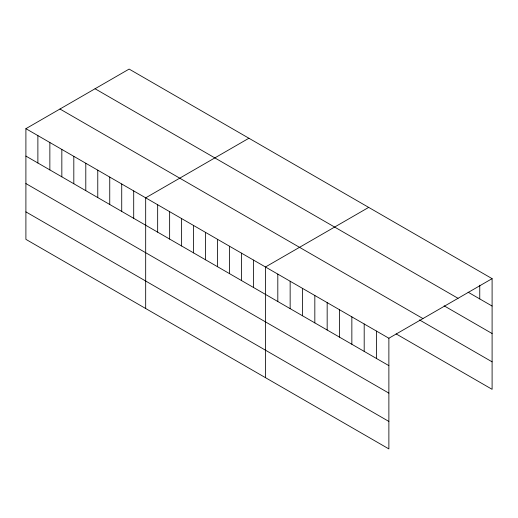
<?xml version="1.0" encoding="UTF-8"?>
<svg xmlns="http://www.w3.org/2000/svg" width="518" height="518" viewBox="0 0 518 518"><rect width="100%" height="100%" fill="white"/><g stroke="black" fill="none" stroke-linecap="round" stroke-linejoin="round"><path stroke-width="0.78" d="M25.9 128.678L388.876 338.241L388.876 448.918L25.9 239.355L25.9 128.678L129.124 69.082L492.1 278.645L492.1 389.322L396.115 333.903M248.905 138.241L145.681 197.837L145.681 308.508M368.686 207.394L265.469 266.99L265.469 377.667M388.876 338.241L492.1 278.645M468.104 292.197L492.1 306.047M95.059 88.753L458.035 298.316M444.107 305.821L492.1 333.527M59.965 109.013L422.941 318.576M419.425 319.884L492.1 361.842M25.9 156.08L388.876 365.643M25.9 183.56L388.876 393.123M25.9 211.875L388.876 421.438M479.759 285.224L479.759 298.925M376.534 331.119L376.534 358.521M364.193 323.99L364.193 351.392M351.851 316.867L351.851 344.269M339.51 309.745L339.51 337.147M327.169 302.616L327.169 330.018M314.827 295.493L314.827 322.895M302.486 288.364L302.486 315.766M290.151 281.242L290.151 308.644M277.81 274.113L277.81 301.515M253.49 260.075L253.49 287.477M241.511 253.16L241.511 280.562M229.532 246.244L229.532 273.646M217.554 239.329L217.554 266.731M205.575 232.414L205.575 259.816M193.596 225.498L193.596 252.901M181.617 218.583L181.617 245.985M169.639 211.668L169.639 239.07M157.66 204.752L157.66 232.155M133.702 190.922L133.702 218.324M121.724 184.007L121.724 211.409M109.745 177.085L109.745 204.487M97.772 170.169L97.772 197.572M85.794 163.254L85.794 190.656M73.815 156.339L73.815 183.741M61.836 149.424L61.836 176.826M49.857 142.508L49.857 169.91M37.879 135.593L37.879 162.995"/></g></svg>
